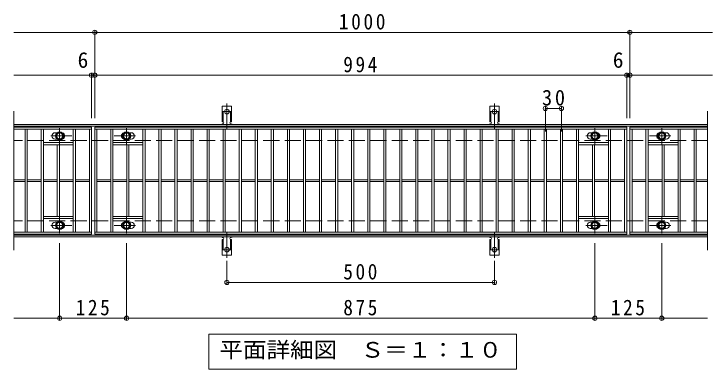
# Model space of a CAD drawing. Units: millimetres on the paper, enlarged 2 times, with parts at other scales. Extents: x -293 to 352, y -274 to 233.
# Drawn here: x -123.1 to 136.7, y 100.3 to 233 of the extents above; entities that cross this region are included whole.
import ezdxf
from ezdxf.enums import TextEntityAlignment as Align

# ---------------------------------------------------------------- set-up
doc = ezdxf.new("R2010")
doc.units = ezdxf.units.MM
doc.header["$LTSCALE"] = 2
doc.header["$PDMODE"] = 32
doc.header["$PDSIZE"] = 1.6
for name, pattern in [('CHAIN1', [8, 5, -1, 1, -1]), ('CHAIN2', [12, 9, -1, 1, -1]), ('DASHED2', [3, 2, -1]), ('DASHED3', [4, 3, -1])]:
    doc.linetypes.add(name, pattern=pattern)
for name, color, linetype, lineweight in [('C-1', 2, 'Continuous', 9), ('C-2', 3, 'Continuous', 9), ('C-4', 7, 'Continuous', 9), ('C-5', 7, 'Continuous', 9), ('C-8', 4, 'Continuous', 9), ('C-A', 3, 'Continuous', 9)]:
    doc.layers.add(name, color=color, linetype=linetype, lineweight=lineweight)
doc.styles.add('ＭＳ ゴシック', font='')
doc.styles.get('ＭＳ ゴシック').set_extended_font_data('MS Gothic')

msp = doc.modelspace()

# ---------------------------------------------------------------- linework, layer by layer
at = {"layer": 'C-1'}
for p, q in [((136.13, 191.697), (-123.07, 191.697)), ((136.13, 191.097), (-123.07, 191.097)), ((136.13, 150.297), (-123.07, 150.297)), ((136.13, 149.697), (-123.07, 149.697))]:
    msp.add_line(p, q, dxfattribs=at)
at = {"layer": 'C-1', "linetype": 'DASHED3'}
for p, q in [((136.13, 185.697), (-123.07, 185.697)), ((136.13, 155.697), (-123.07, 155.697))]:
    msp.add_line(p, q, dxfattribs=at)
at = {"layer": 'C-2'}
for p, q in [((-123.07, 196.697), (-123.07, 144.697)), ((136.13, 196.697), (136.13, 144.697)), ((-94.07, 190.697), (-123.07, 190.697)), ((-94.07, 189.897), (-123.07, 189.897)), ((-118.87, 151.497), (-118.87, 189.897)), ((-118.07, 151.497), (-118.07, 189.897)), ((-112.87, 151.497), (-112.87, 189.897)), ((-112.07, 151.497), (-112.07, 189.897)), ((-100.87, 151.497), (-100.87, 189.897)), ((-100.07, 151.497), (-100.07, 189.897)), ((-94.87, 151.497), (-94.87, 189.897)), ((-94.07, 190.697), (-94.07, 150.697)), ((-92.87, 189.897), (105.93, 189.897)), ((-92.07, 151.497), (-92.07, 189.897)), ((-86.87, 151.497), (-86.87, 189.897)), ((-86.07, 151.497), (-86.07, 189.897)), ((-74.87, 151.497), (-74.87, 189.897)), ((-74.07, 151.497), (-74.07, 189.897)), ((-68.87, 151.497), (-68.87, 189.897)), ((-68.07, 151.497), (-68.07, 189.897)), ((-62.87, 151.497), (-62.87, 189.897)), ((-62.07, 151.497), (-62.07, 189.897)), ((-56.87, 151.497), (-56.87, 189.897)), ((-56.07, 151.497), (-56.07, 189.897)), ((-50.87, 151.497), (-50.87, 189.897)), ((-50.07, 151.497), (-50.07, 189.897)), ((-44.87, 151.497), (-44.87, 189.897)), ((-44.07, 151.497), (-44.07, 189.897)), ((-38.87, 151.497), (-38.87, 189.897)), ((-38.07, 151.497), (-38.07, 189.897)), ((-32.87, 151.497), (-32.87, 189.897)), ((-32.07, 151.497), (-32.07, 189.897)), ((-26.87, 151.497), (-26.87, 189.897)), ((-26.07, 151.497), (-26.07, 189.897)), ((-20.87, 151.497), (-20.87, 189.897)), ((-20.07, 151.497), (-20.07, 189.897)), ((-14.87, 151.497), (-14.87, 189.897)), ((-14.07, 151.497), (-14.07, 189.897)), ((-8.87, 151.497), (-8.87, 189.897)), ((-8.07, 151.497), (-8.07, 189.897)), ((-2.87, 151.497), (-2.87, 189.897)), ((-2.07, 151.497), (-2.07, 189.897)), ((3.13, 151.497), (3.13, 189.897)), ((3.93, 151.497), (3.93, 189.897)), ((9.13, 151.497), (9.13, 189.897)), ((9.93, 151.497), (9.93, 189.897)), ((15.13, 151.497), (15.13, 189.897)), ((15.93, 151.497), (15.93, 189.897)), ((21.13, 151.497), (21.13, 189.897)), ((21.93, 151.497), (21.93, 189.897)), ((27.13, 151.497), (27.13, 189.897)), ((27.93, 151.497), (27.93, 189.897)), ((33.13, 151.497), (33.13, 189.897)), ((33.93, 151.497), (33.93, 189.897)), ((39.13, 151.497), (39.13, 189.897)), ((39.93, 151.497), (39.93, 189.897)), ((45.13, 151.497), (45.13, 189.897)), ((45.93, 151.497), (45.93, 189.897)), ((51.13, 151.497), (51.13, 189.897)), ((51.93, 151.497), (51.93, 189.897)), ((57.13, 151.497), (57.13, 189.897)), ((57.93, 151.497), (57.93, 189.897)), ((63.13, 151.497), (63.13, 189.897)), ((63.93, 151.497), (63.93, 189.897)), ((69.13, 151.497), (69.13, 189.897)), ((69.93, 151.497), (69.93, 189.897)), ((75.13, 151.497), (75.13, 189.897)), ((75.93, 151.497), (75.93, 189.897)), ((81.13, 151.497), (81.13, 189.897)), ((81.93, 151.497), (81.93, 189.897)), ((87.13, 151.497), (87.13, 189.897)), ((87.93, 151.497), (87.93, 189.897)), ((99.13, 151.497), (99.13, 189.897)), ((99.93, 151.497), (99.93, 189.897)), ((105.13, 151.497), (105.13, 189.897)), ((105.93, 190.697), (105.93, 150.697)), ((107.13, 190.697), (107.13, 150.697)), ((136.13, 190.697), (107.13, 190.697)), ((107.13, 189.897), (136.13, 189.897)), ((107.93, 151.497), (107.93, 189.897)), ((113.13, 151.497), (113.13, 189.897)), ((113.93, 151.497), (113.93, 189.897)), ((125.13, 151.497), (125.13, 189.897)), ((125.93, 151.497), (125.93, 189.897)), ((131.13, 151.497), (131.13, 189.897)), ((131.93, 151.497), (131.93, 189.897)), ((-107.67, 188.597), (-106.951, 188.597)), ((-79.27, 188.597), (-79.989, 188.597)), ((92.33, 188.597), (93.049, 188.597)), ((120.73, 188.597), (120.011, 188.597)), ((-100.87, 184.897), (-112.07, 184.897)), ((-107.67, 186.197), (-106.951, 186.197)), ((-86.07, 184.897), (-74.87, 184.897)), ((-79.27, 186.197), (-79.989, 186.197)), ((99.13, 184.897), (87.93, 184.897)), ((92.33, 186.197), (93.049, 186.197)), ((113.93, 184.897), (125.13, 184.897)), ((120.73, 186.197), (120.011, 186.197)), ((-100.87, 184.097), (-112.07, 184.097)), ((-106.87, 157.297), (-106.87, 184.097)), ((-106.07, 157.297), (-106.07, 184.097)), ((-86.07, 184.097), (-74.87, 184.097)), ((-80.87, 157.297), (-80.87, 184.097)), ((-80.07, 157.297), (-80.07, 184.097)), ((99.13, 184.097), (87.93, 184.097)), ((93.13, 157.297), (93.13, 184.097)), ((93.93, 157.297), (93.93, 184.097)), ((113.93, 184.097), (125.13, 184.097)), ((119.13, 157.297), (119.13, 184.097)), ((119.93, 157.297), (119.93, 184.097)), ((-118.87, 170.997), (-123.07, 170.997)), ((-118.87, 170.397), (-123.07, 170.397)), ((-112.87, 170.997), (-118.07, 170.997)), ((-112.87, 170.397), (-118.07, 170.397)), ((-106.87, 170.997), (-112.07, 170.997)), ((-106.87, 170.397), (-112.07, 170.397)), ((-100.87, 170.997), (-106.07, 170.997)), ((-100.87, 170.397), (-106.07, 170.397)), ((-94.87, 170.997), (-100.07, 170.997)), ((-94.87, 170.397), (-100.07, 170.397)), ((-92.07, 170.997), (-86.87, 170.997)), ((-92.07, 170.397), (-86.87, 170.397)), ((-86.07, 170.997), (-80.87, 170.997)), ((-86.07, 170.397), (-80.87, 170.397)), ((-80.07, 170.997), (-74.87, 170.997)), ((-80.07, 170.397), (-74.87, 170.397)), ((-74.07, 170.997), (-68.87, 170.997)), ((-74.07, 170.397), (-68.87, 170.397)), ((-68.07, 170.997), (-62.87, 170.997)), ((-68.07, 170.397), (-62.87, 170.397)), ((-62.07, 170.997), (-56.87, 170.997)), ((-62.07, 170.397), (-56.87, 170.397)), ((-56.07, 170.997), (-50.87, 170.997)), ((-56.07, 170.397), (-50.87, 170.397)), ((-50.07, 170.997), (-44.87, 170.997)), ((-50.07, 170.397), (-44.87, 170.397)), ((-44.07, 170.997), (-38.87, 170.997)), ((-44.07, 170.397), (-38.87, 170.397)), ((-38.07, 170.997), (-32.87, 170.997)), ((-38.07, 170.397), (-32.87, 170.397)), ((-32.07, 170.997), (-26.87, 170.997)), ((-32.07, 170.397), (-26.87, 170.397)), ((-26.07, 170.997), (-20.87, 170.997)), ((-26.07, 170.397), (-20.87, 170.397)), ((-20.07, 170.997), (-14.87, 170.997)), ((-20.07, 170.397), (-14.87, 170.397)), ((-14.07, 170.997), (-8.87, 170.997)), ((-14.07, 170.397), (-8.87, 170.397)), ((-8.07, 170.997), (-2.87, 170.997)), ((-8.07, 170.397), (-2.87, 170.397)), ((-2.07, 170.997), (3.13, 170.997)), ((-2.07, 170.397), (3.13, 170.397)), ((3.93, 170.997), (9.13, 170.997)), ((3.93, 170.397), (9.13, 170.397)), ((9.93, 170.997), (15.13, 170.997)), ((9.93, 170.397), (15.13, 170.397)), ((15.93, 170.997), (21.13, 170.997)), ((15.93, 170.397), (21.13, 170.397)), ((21.93, 170.997), (27.13, 170.997)), ((21.93, 170.397), (27.13, 170.397)), ((27.93, 170.997), (33.13, 170.997)), ((27.93, 170.397), (33.13, 170.397)), ((33.93, 170.997), (39.13, 170.997)), ((33.93, 170.397), (39.13, 170.397)), ((39.93, 170.997), (45.13, 170.997)), ((39.93, 170.397), (45.13, 170.397)), ((45.93, 170.997), (51.13, 170.997)), ((45.93, 170.397), (51.13, 170.397)), ((51.93, 170.997), (57.13, 170.997)), ((51.93, 170.397), (57.13, 170.397)), ((57.93, 170.997), (63.13, 170.997)), ((57.93, 170.397), (63.13, 170.397)), ((63.93, 170.997), (69.13, 170.997)), ((63.93, 170.397), (69.13, 170.397)), ((69.93, 170.997), (75.13, 170.997)), ((69.93, 170.397), (75.13, 170.397)), ((75.93, 170.997), (81.13, 170.997)), ((75.93, 170.397), (81.13, 170.397)), ((81.93, 170.997), (87.13, 170.997)), ((81.93, 170.397), (87.13, 170.397)), ((87.93, 170.997), (93.13, 170.997)), ((87.93, 170.397), (93.13, 170.397)), ((93.93, 170.997), (99.13, 170.997)), ((93.93, 170.397), (99.13, 170.397)), ((99.93, 170.997), (105.13, 170.997)), ((99.93, 170.397), (105.13, 170.397)), ((107.93, 170.997), (113.13, 170.997)), ((107.93, 170.397), (113.13, 170.397)), ((113.93, 170.997), (119.13, 170.997)), ((113.93, 170.397), (119.13, 170.397)), ((119.93, 170.997), (125.13, 170.997)), ((119.93, 170.397), (125.13, 170.397)), ((125.93, 170.997), (131.13, 170.997)), ((125.93, 170.397), (131.13, 170.397)), ((131.93, 170.997), (136.13, 170.997)), ((131.93, 170.397), (136.13, 170.397)), ((-100.87, 157.297), (-112.07, 157.297)), ((-100.87, 156.497), (-112.07, 156.497)), ((-86.07, 157.297), (-74.87, 157.297)), ((-86.07, 156.497), (-74.87, 156.497)), ((99.13, 157.297), (87.93, 157.297)), ((99.13, 156.497), (87.93, 156.497)), ((113.93, 157.297), (125.13, 157.297)), ((113.93, 156.497), (125.13, 156.497)), ((-107.67, 155.197), (-106.951, 155.197)), ((-79.27, 155.197), (-79.989, 155.197)), ((92.33, 155.197), (93.049, 155.197)), ((120.73, 155.197), (120.011, 155.197)), ((-123.07, 151.497), (-94.07, 151.497)), ((-94.07, 150.697), (-123.07, 150.697)), ((-107.67, 152.797), (-106.951, 152.797)), ((105.93, 151.497), (-92.87, 151.497)), ((105.93, 150.697), (-92.87, 150.697)), ((-79.27, 152.797), (-79.989, 152.797)), ((92.33, 152.797), (93.049, 152.797)), ((136.13, 151.497), (107.13, 151.497)), ((136.13, 150.697), (107.13, 150.697)), ((120.73, 152.797), (120.011, 152.797))]:
    msp.add_line(p, q, dxfattribs=at)
msp.add_lwpolyline([(-92.87, 150.697), (-92.87, 190.697), (105.93, 190.697)], dxfattribs=at)
for centre, start, end in [((-107.67, 187.397), 90, 270), ((-105.27, 187.397), 286.33534, 73.66466), ((-81.67, 187.397), 106.33534, 253.66466), ((-79.27, 187.397), 270, 90), ((92.33, 187.397), 90, 270), ((94.73, 187.397), 286.33534, 73.66466), ((118.33, 187.397), 106.33534, 253.66466), ((120.73, 187.397), 270, 90), ((-107.67, 153.997), 90, 270), ((-105.27, 153.997), 286.33534, 73.66466), ((-81.67, 153.997), 106.33534, 253.66466), ((-79.27, 153.997), 270, 90), ((92.33, 153.997), 90, 270), ((94.73, 153.997), 286.33534, 73.66466), ((118.33, 153.997), 106.33534, 253.66466), ((120.73, 153.997), 270, 90)]:
    msp.add_arc(centre, 1.2, start, end, dxfattribs=at)
at = {"layer": 'C-4'}
for p, q in [((-123.07, 226.097), (137.93, 226.097)), ((-92.87, 194.097), (-92.87, 226.697)), ((107.13, 194.097), (107.13, 226.697)), ((-94.07, 194.097), (-94.07, 210.697)), ((105.93, 194.097), (105.93, 210.697)), ((-123.07, 210.097), (137.93, 210.097)), ((75.53, 189.097), (75.53, 198.297)), ((75.53, 197.697), (81.53, 197.697)), ((81.53, 189.097), (81.53, 198.297)), ((-105.97, 147.297), (-105.97, 118.697)), ((-80.97, 147.297), (-80.97, 118.697)), ((94.03, 147.297), (94.03, 118.697)), ((119.03, 147.297), (119.03, 118.697)), ((-43.47, 140.753), (-43.47, 132.097)), ((56.53, 140.753), (56.53, 132.097)), ((-43.47, 132.697), (56.53, 132.697)), ((-123.07, 119.297), (136.13, 119.297))]:
    msp.add_line(p, q, dxfattribs=at)
for p in [(-92.87, 226.097), (107.13, 226.097), (-94.07, 210.097), (-92.87, 210.097), (105.93, 210.097), (107.13, 210.097), (75.53, 197.697), (81.53, 197.697), (-43.47, 132.697), (56.53, 132.697), (-105.97, 119.297), (-80.97, 119.297), (94.03, 119.297), (119.03, 119.297)]:
    msp.add_point(p, dxfattribs=at)
at = {"layer": 'C-5'}
msp.add_lwpolyline([(-50.27, 100.297), (-50.27, 113.297), (64.73, 113.297), (64.73, 100.297)], close=True, dxfattribs=at)
at = {"layer": 'C-8', "linetype": 'CHAIN1'}
for p, q in [((-105.97, 184.202), (-105.97, 190.273)), ((-80.97, 184.202), (-80.97, 190.273)), ((94.03, 184.202), (94.03, 190.273)), ((119.03, 184.202), (119.03, 190.273)), ((-101.376, 187.397), (-109.314, 187.397)), ((-85.564, 187.397), (-77.626, 187.397)), ((98.624, 187.397), (90.686, 187.397)), ((114.436, 187.397), (122.374, 187.397)), ((-105.97, 157.192), (-105.97, 151.121)), ((-80.97, 157.192), (-80.97, 151.121)), ((94.03, 157.192), (94.03, 151.121)), ((119.03, 157.192), (119.03, 151.121)), ((-101.376, 153.997), (-109.314, 153.997)), ((-85.564, 153.997), (-77.626, 153.997)), ((98.624, 153.997), (90.686, 153.997)), ((114.436, 153.997), (122.374, 153.997))]:
    msp.add_line(p, q, dxfattribs=at)
at = {"layer": 'C-8'}
for points in [[(-107.27, 186.646), (-107.27, 188.147), (-105.97, 188.898), (-104.67, 188.147), (-104.67, 186.646), (-105.97, 185.896)], [(-79.67, 186.646), (-79.67, 188.147), (-80.97, 188.898), (-82.27, 188.147), (-82.27, 186.646), (-80.97, 185.896)], [(92.73, 186.646), (92.73, 188.147), (94.03, 188.898), (95.33, 188.147), (95.33, 186.646), (94.03, 185.896)], [(120.33, 186.646), (120.33, 188.147), (119.03, 188.898), (117.73, 188.147), (117.73, 186.646), (119.03, 185.896)], [(-107.27, 154.748), (-107.27, 153.247), (-105.97, 152.496), (-104.67, 153.247), (-104.67, 154.748), (-105.97, 155.498)], [(-79.67, 154.748), (-79.67, 153.247), (-80.97, 152.496), (-82.27, 153.247), (-82.27, 154.748), (-80.97, 155.498)], [(92.73, 154.748), (92.73, 153.247), (94.03, 152.496), (95.33, 153.247), (95.33, 154.748), (94.03, 155.498)], [(120.33, 154.748), (120.33, 153.247), (119.03, 152.496), (117.73, 153.247), (117.73, 154.748), (119.03, 155.498)]]:
    msp.add_lwpolyline(points, close=True, dxfattribs=at)
for centre, radius in [((-105.97, 187.397), 1.55), ((-105.97, 187.397), 1.3), ((-105.97, 187.397), 1.1), ((-80.97, 187.397), 1.55), ((-80.97, 187.397), 1.3), ((-80.97, 187.397), 1.1), ((94.03, 187.397), 1.55), ((94.03, 187.397), 1.3), ((94.03, 187.397), 1.1), ((119.03, 187.397), 1.55), ((119.03, 187.397), 1.3), ((119.03, 187.397), 1.1), ((-105.97, 153.997), 1.55), ((-105.97, 153.997), 1.3), ((-105.97, 153.997), 1.1), ((-80.97, 153.997), 1.55), ((-80.97, 153.997), 1.3), ((-80.97, 153.997), 1.1), ((94.03, 153.997), 1.55), ((94.03, 153.997), 1.3), ((94.03, 153.997), 1.1), ((119.03, 153.997), 1.55), ((119.03, 153.997), 1.3), ((119.03, 153.997), 1.1)]:
    msp.add_circle(centre, radius, dxfattribs=at)
at = {"layer": 'C-A'}
for p, q in [((-45.22, 192.697), (-45.22, 198.497)), ((-41.72, 198.497), (-45.22, 198.497)), ((-41.72, 192.697), (-41.72, 198.497)), ((54.78, 192.697), (54.78, 198.497)), ((58.28, 198.497), (54.78, 198.497)), ((58.28, 192.697), (58.28, 198.497)), ((-45.22, 192.697), (-44.97, 192.697)), ((-41.72, 192.697), (-41.97, 192.697)), ((54.78, 192.697), (55.03, 192.697)), ((58.28, 192.697), (58.03, 192.697)), ((-45.07, 191.897), (-44.97, 191.897)), ((-41.971, 191.897), (-41.868, 191.897)), ((54.93, 191.897), (55.03, 191.897)), ((58.029, 191.897), (58.132, 191.897)), ((-45.22, 148.697), (-44.97, 148.697)), ((-45.22, 148.697), (-45.22, 142.897)), ((-45.07, 149.497), (-44.97, 149.497)), ((-41.971, 149.497), (-41.868, 149.497)), ((-41.72, 148.697), (-41.97, 148.697)), ((-41.72, 148.697), (-41.72, 142.897)), ((54.78, 148.697), (55.03, 148.697)), ((54.78, 148.697), (54.78, 142.897)), ((54.93, 149.497), (55.03, 149.497)), ((58.029, 149.497), (58.132, 149.497)), ((58.28, 148.697), (58.03, 148.697)), ((58.28, 148.697), (58.28, 142.897)), ((-41.72, 142.897), (-45.22, 142.897)), ((58.28, 142.897), (54.78, 142.897))]:
    msp.add_line(p, q, dxfattribs=at)
at = {"layer": 'C-A', "linetype": 'DASHED2'}
for p, q in [((-44.82, 192.668), (-44.82, 198.497)), ((-42.12, 192.668), (-42.12, 198.497)), ((55.18, 192.668), (55.18, 198.497)), ((57.88, 192.668), (57.88, 198.497)), ((-44.82, 148.726), (-44.82, 142.897)), ((-42.12, 148.726), (-42.12, 142.897)), ((55.18, 148.726), (55.18, 142.897)), ((57.88, 148.726), (57.88, 142.897))]:
    msp.add_line(p, q, dxfattribs=at)
at = {"layer": 'C-A', "color": 7, "linetype": 'CHAIN2'}
for p, q in [((-43.47, 190.004), (-43.47, 199.484)), ((56.53, 190.004), (56.53, 199.484)), ((-44.625, 196.497), (-42.315, 196.497)), ((55.375, 196.497), (57.685, 196.497)), ((-43.47, 151.391), (-43.47, 141.911)), ((56.53, 151.391), (56.53, 141.911)), ((-44.625, 144.897), (-42.315, 144.897)), ((55.375, 144.897), (57.685, 144.897))]:
    msp.add_line(p, q, dxfattribs=at)
at = {"layer": 'C-A'}
for centre in [(-43.47, 196.497), (56.53, 196.497), (-43.47, 144.897), (56.53, 144.897)]:
    msp.add_circle(centre, 0.85, dxfattribs=at)
for centre, start, end in [((-44.97, 192.297), 270, 90), ((-41.97, 192.297), 90, 269.8667), ((55.03, 192.297), 270, 90), ((58.03, 192.297), 90, 269.8667), ((-45.07, 191.497), 90.27596, 150.00047), ((-41.87, 191.497), 29.99927, 89.75836), ((54.93, 191.497), 90.27596, 150.00047), ((58.13, 191.497), 29.99927, 89.75836), ((-45.07, 149.897), 209.99951, 269.72403), ((-44.97, 149.097), 270, 90), ((-41.97, 149.097), 90.13329, 270), ((-41.87, 149.897), 270.24162, 330.00072), ((54.93, 149.897), 209.99951, 269.72403), ((55.03, 149.097), 270, 90), ((58.03, 149.097), 90.13329, 270), ((58.13, 149.897), 270.24162, 330.00072)]:
    msp.add_arc(centre, 0.4, start, end, dxfattribs=at)

# ---------------------------------------------------------------- texts
at = {"layer": 'C-4', "color": 2, "style": 'ＭＳ ゴシック'}
for p in [(-99.262, 211.097), (100.738, 211.097)]:
    msp.add_text('6', height=5.865, dxfattribs=at).set_placement(p, align=Align.BOTTOM_LEFT)
at = {"layer": 'C-4', "color": 2, "char_height": 5.865, "attachment_point": 7, "style": 'ＭＳ ゴシック'}
for s, insert in [('\\T1.28;\\W0.9;1000', (-1.62, 227.097)), ('\\T1.27;\\W0.9;994', (0.03, 211.097)), ('\\T1.27;\\W0.95;30', (74.28, 198.697)), ('\\T1.27;\\W0.9;500', (0.03, 133.697)), ('\\T1.27;\\W0.9;125', (-99.97, 120.297)), ('\\T1.27;\\W0.9;875', (0.03, 120.297)), ('\\T1.27;\\W0.9;125', (100.03, 120.297))]:
    msp.add_mtext(s, dxfattribs=dict(at, insert=insert))
at = {"layer": 'C-5', "color": 2, "style": 'ＭＳ ゴシック', "width": 1.1}
msp.add_text('平面詳細図\u3000Ｓ＝１：１０', height=5.865, dxfattribs=at).set_placement((-46.27, 102.797), align=Align.BOTTOM_LEFT)

doc.saveas('drawing.dxf')
